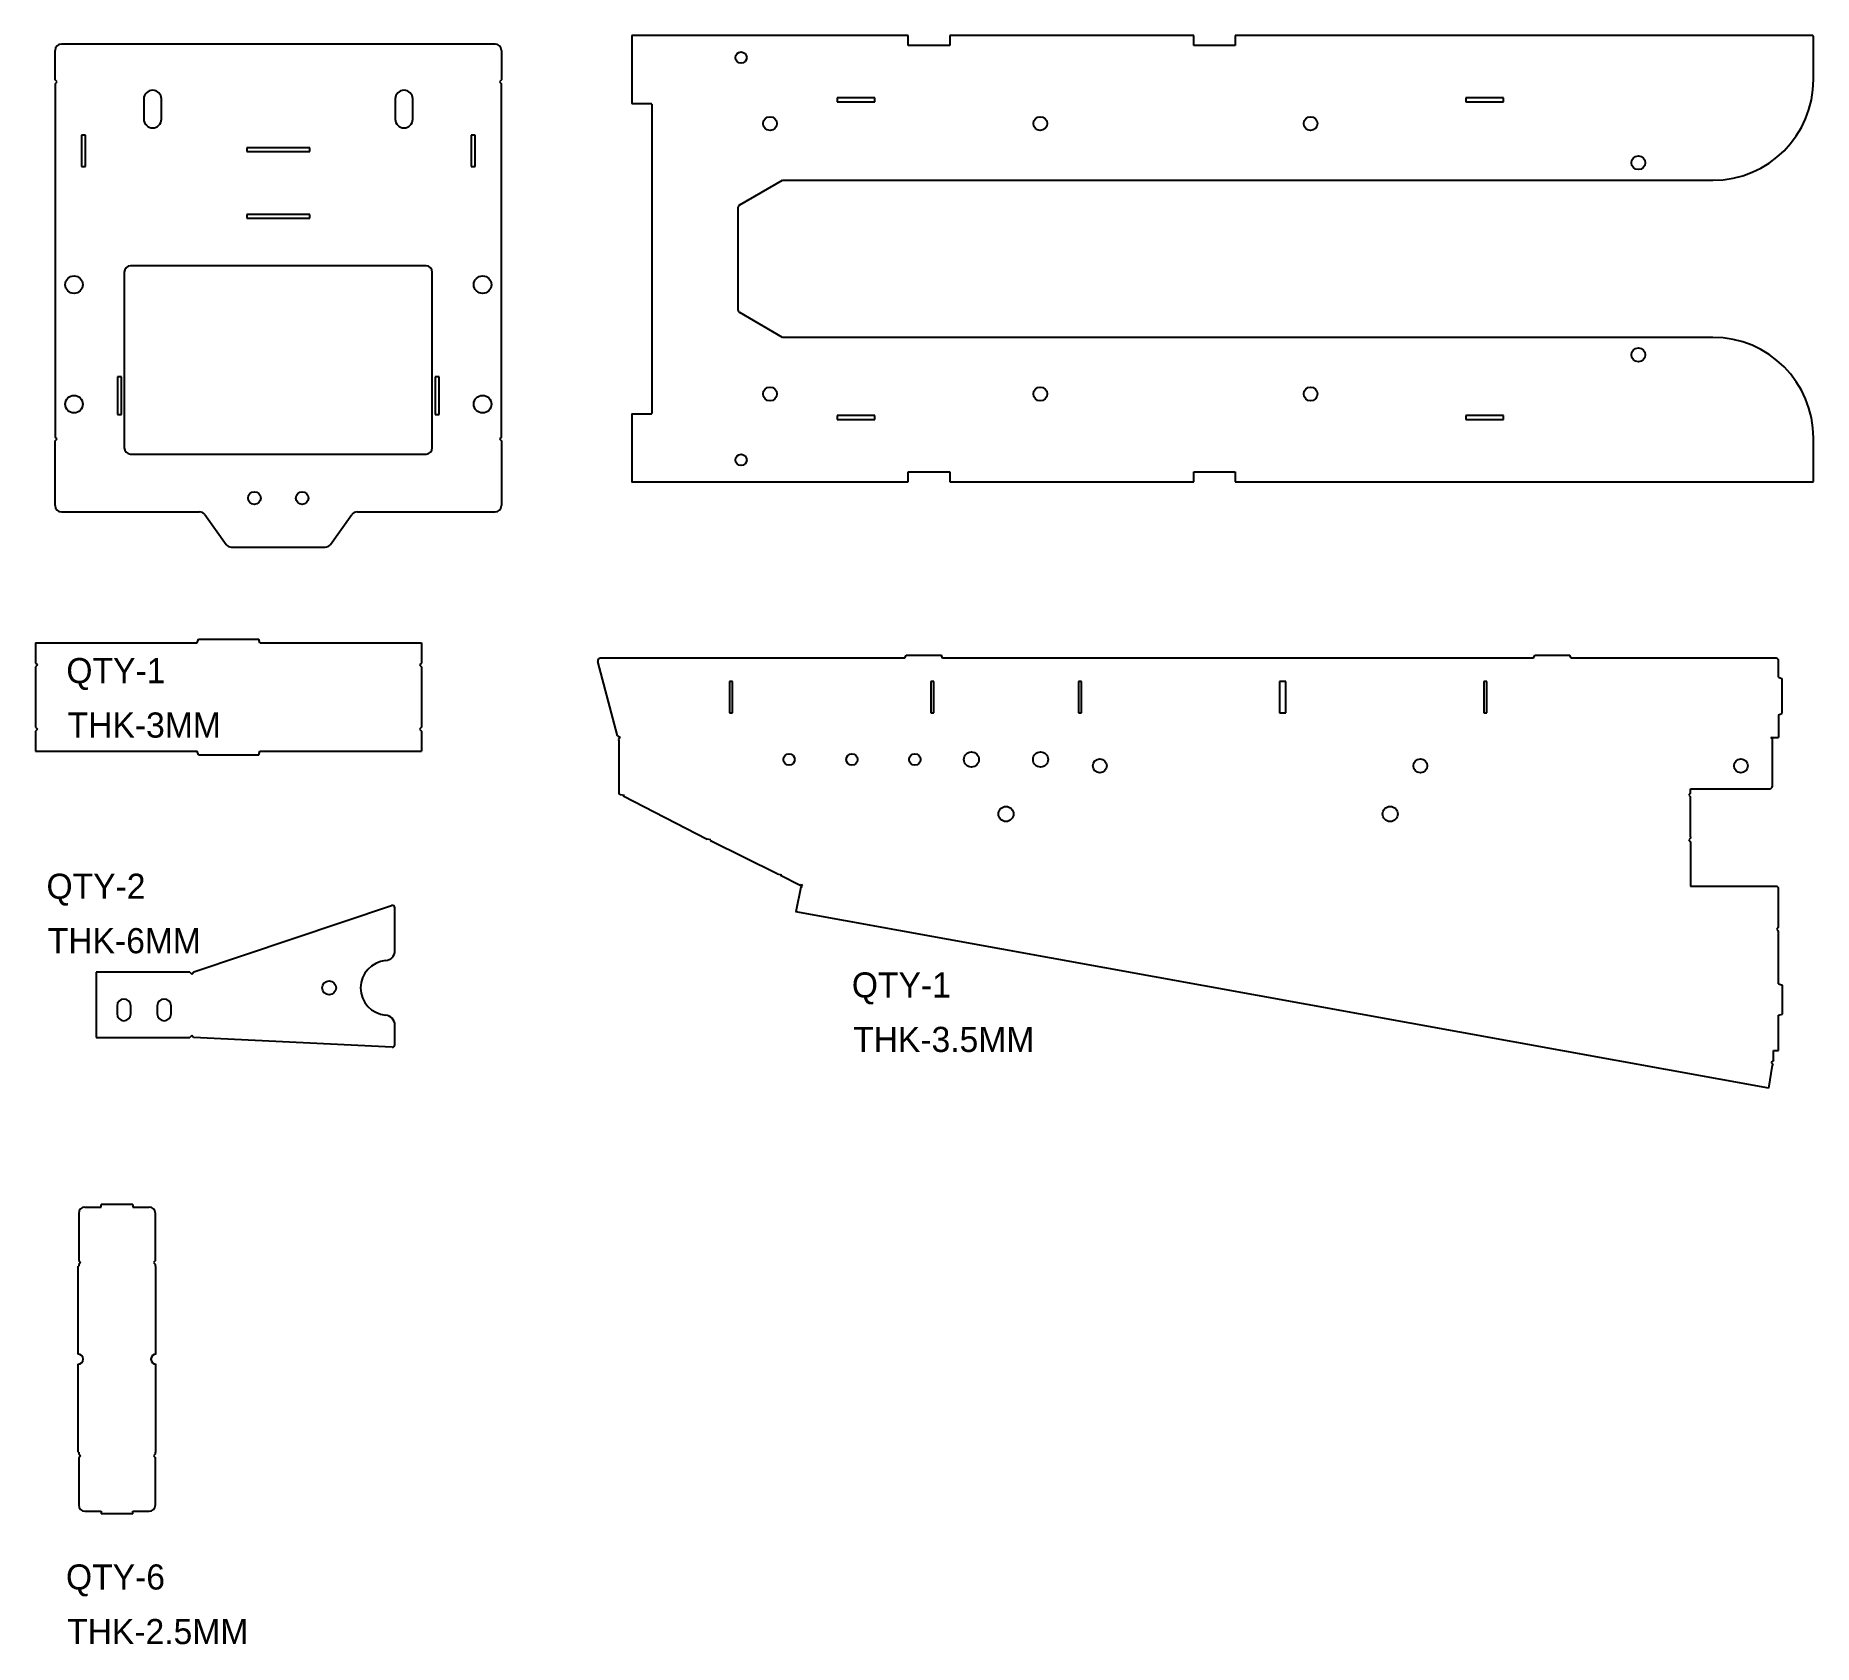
# Model space of a CAD drawing. Header units: millimetres. Extents: x 1984 to 3398, y -2698 to -1419.
import ezdxf

# ---------------------------------------------------------------- set-up
doc = ezdxf.new("R2010")
doc.units = ezdxf.units.MM
doc.styles.add('ACISOGDT', font='amgdt.shx')

msp = doc.modelspace()

# ---------------------------------------------------------------- linework, layer by layer
at = {"color": 7, "linetype": 'Continuous', "lineweight": 25}
for p, q in [((2349.8, -1425.4), (2004.8, -1425.4)), ((2458.4, -1419.1), (2458.4, -1472.1)), ((2678.4, -1418.6), (2458.9, -1418.6)), ((2678.4, -1426.6), (2678.4, -1418.6)), ((2711.4, -1426.6), (2678.4, -1426.6)), ((2711.4, -1418.6), (2711.4, -1426.6)), ((2905.4, -1418.6), (2711.4, -1418.6)), ((2905.4, -1426.6), (2905.4, -1418.6)), ((2938.4, -1426.6), (2905.4, -1426.6)), ((2938.4, -1418.6), (2938.4, -1426.6)), ((3397.9, -1418.6), (2938.4, -1418.6)), ((3398.4, -1453.6), (3398.4, -1419.1)), ((1999.8, -1453.9), (1999.8, -1430.4)), ((2354.8, -1430.4), (2354.8, -1453.9)), ((2001.3, -1455.4), (1999.8, -1453.9)), ((1999.8, -1456.9), (2001.3, -1455.4)), ((2354.8, -1453.9), (2353.3, -1455.4)), ((2353.3, -1455.4), (2354.8, -1456.9)), ((1999.8, -1456.9), (1999.8, -1737.9)), ((2070.3, -1469), (2070.3, -1485)), ((2084.3, -1485), (2084.3, -1469)), ((2270.3, -1469), (2270.3, -1485)), ((2284.3, -1485), (2284.3, -1469)), ((2354.8, -1737.9), (2354.8, -1456.9)), ((2651.9, -1468.1), (2621.9, -1468.1)), ((2621.9, -1468.1), (2621.9, -1471.3)), ((2651.9, -1471.3), (2651.9, -1468.1)), ((3151.9, -1468.1), (3121.9, -1468.1)), ((3121.9, -1468.1), (3121.9, -1471.3)), ((3151.9, -1471.3), (3151.9, -1468.1)), ((2458.9, -1472.6), (2473.9, -1472.6)), ((2474.4, -1473.1), (2474.4, -1719.1)), ((2621.9, -1471.3), (2651.9, -1471.3)), ((3121.9, -1471.3), (3151.9, -1471.3)), ((2023.9, -1497.8), (2020.7, -1497.8)), ((2020.7, -1497.8), (2020.7, -1522.8)), ((2023.9, -1522.8), (2023.9, -1497.8)), ((2333.9, -1497.8), (2330.7, -1497.8)), ((2330.7, -1497.8), (2330.7, -1522.8)), ((2333.9, -1522.8), (2333.9, -1497.8)), ((2202.3, -1507.9), (2152.3, -1507.9)), ((2152.3, -1507.9), (2152.3, -1510.9)), ((2152.3, -1510.9), (2202.3, -1510.9)), ((2202.3, -1510.9), (2202.3, -1507.9)), ((2020.7, -1522.8), (2023.9, -1522.8)), ((2330.7, -1522.8), (2333.9, -1522.8)), ((2544.4, -1553.2), (2578.4, -1533.6)), ((2578.4, -1533.6), (3318.4, -1533.6)), ((2543.1, -1637), (2543.1, -1555.1)), ((2202.3, -1560.9), (2152.3, -1560.9)), ((2152.3, -1560.9), (2152.3, -1563.9)), ((2152.3, -1563.9), (2202.3, -1563.9)), ((2202.3, -1563.9), (2202.3, -1560.9)), ((2054.8, -1606.7), (2054.8, -1746.4)), ((2294.8, -1601.7), (2059.8, -1601.7)), ((2299.8, -1746.4), (2299.8, -1606.7)), ((2578.4, -1658.6), (2544.4, -1638.9)), ((3318.4, -1658.6), (2578.4, -1658.6)), ((2052.5, -1689.9), (2049.3, -1689.9)), ((2049.3, -1689.9), (2049.3, -1719.9)), ((2052.5, -1719.9), (2052.5, -1689.9)), ((2305.2, -1689.9), (2302, -1689.9)), ((2302, -1689.9), (2302, -1719.9)), ((2305.2, -1719.9), (2305.2, -1689.9)), ((2049.3, -1719.9), (2052.5, -1719.9)), ((2302, -1719.9), (2305.2, -1719.9)), ((2458.4, -1720.1), (2458.4, -1773.1)), ((2473.9, -1719.6), (2458.9, -1719.6)), ((2651.9, -1720.8), (2621.9, -1720.8)), ((2621.9, -1720.8), (2621.9, -1724)), ((2621.9, -1724), (2651.9, -1724)), ((2651.9, -1724), (2651.9, -1720.8)), ((3151.9, -1720.8), (3121.9, -1720.8)), ((3121.9, -1720.8), (3121.9, -1724)), ((3121.9, -1724), (3151.9, -1724)), ((3151.9, -1724), (3151.9, -1720.8)), ((2001.3, -1739.4), (1999.8, -1737.9)), ((1999.8, -1740.9), (2001.3, -1739.4)), ((2354.8, -1737.9), (2353.3, -1739.4)), ((2353.3, -1739.4), (2354.8, -1740.9)), ((3398.4, -1773.1), (3398.4, -1738.6)), ((1999.8, -1792.4), (1999.8, -1740.9)), ((2059.8, -1751.4), (2294.8, -1751.4)), ((2354.8, -1740.9), (2354.8, -1792.4)), ((2678.4, -1765.6), (2711.4, -1765.6)), ((2678.4, -1773.6), (2678.4, -1765.6)), ((2711.4, -1765.6), (2711.4, -1773.6)), ((2905.4, -1765.6), (2938.4, -1765.6)), ((2905.4, -1773.6), (2905.4, -1765.6)), ((2938.4, -1765.6), (2938.4, -1773.6)), ((2458.9, -1773.6), (2678.4, -1773.6)), ((2711.4, -1773.6), (2905.4, -1773.6)), ((2938.4, -1773.6), (3397.9, -1773.6)), ((2004.8, -1797.4), (2114.7, -1797.4)), ((2118.8, -1799.5), (2135.8, -1823.3)), ((2218.8, -1823.3), (2235.8, -1799.5)), ((2239.9, -1797.4), (2349.8, -1797.4)), ((2139.9, -1825.4), (2214.7, -1825.4)), ((1984.2, -1901.6), (1984.2, -1917.6)), ((1984.2, -1901.6), (2112.7, -1901.6)), ((2113.7, -1898.6), (2161.7, -1898.6)), ((2162.7, -1901.6), (2291.2, -1901.6)), ((2291.2, -1901.6), (2291.2, -1917.6)), ((1984.2, -1920.6), (1984.2, -1968.7)), ((2291.2, -1920.6), (2291.2, -1968.7)), ((2447.2, -1975.4), (2431.4, -1916.4)), ((2675.7, -1913.8), (2433.3, -1913.8)), ((2676.7, -1911.3), (2704.7, -1911.3)), ((3175.7, -1913.8), (2705.7, -1913.8)), ((3176.7, -1911.3), (3204.7, -1911.3)), ((3368.7, -1913.8), (3205.7, -1913.8)), ((3370.7, -1928.8), (3370.7, -1915.8)), ((2538.7, -1932.3), (2536.2, -1932.3)), ((2536.2, -1932.3), (2536.2, -1957.3)), ((2538.7, -1957.3), (2538.7, -1932.3)), ((2698.7, -1932.3), (2696.2, -1932.3)), ((2696.2, -1932.3), (2696.2, -1957.3)), ((2698.7, -1957.3), (2698.7, -1932.3)), ((2816.2, -1932.3), (2813.7, -1932.3)), ((2813.7, -1932.3), (2813.7, -1957.3)), ((2816.2, -1957.3), (2816.2, -1932.3)), ((2978.7, -1932.3), (2973.7, -1932.3)), ((2973.7, -1932.3), (2973.7, -1957.3)), ((2978.7, -1957.3), (2978.7, -1932.3)), ((3138.7, -1932.3), (3136.2, -1932.3)), ((3136.2, -1932.3), (3136.2, -1957.3)), ((3138.7, -1957.3), (3138.7, -1932.3)), ((3373.2, -1929.8), (3373.2, -1957.8)), ((2536.2, -1957.3), (2538.7, -1957.3)), ((2696.2, -1957.3), (2698.7, -1957.3)), ((2813.7, -1957.3), (2816.2, -1957.3)), ((2973.7, -1957.3), (2978.7, -1957.3)), ((3136.2, -1957.3), (3138.7, -1957.3)), ((3370.7, -1958.8), (3370.7, -1976.8)), ((1984.2, -1971.7), (1984.2, -1987.7)), ((2291.2, -1971.7), (2291.2, -1987.7)), ((2448.1, -1978.9), (2448, -1978.3)), ((2448.1, -1978.9), (2448.1, -2021.5)), ((3365.7, -2015.5), (3365.7, -1977.7)), ((1984.2, -1987.7), (2112.7, -1987.7)), ((2113.7, -1990.7), (2161.7, -1990.7)), ((2162.7, -1987.7), (2291.2, -1987.7)), ((2448.1, -2021.5), (2449.5, -2022.1)), ((3300.7, -2017.5), (3363.7, -2017.5)), ((3300.7, -2017.8), (3300.7, -2017.5)), ((3300.7, -2021.1), (3300.7, -2017.5)), ((2451.7, -2023.3), (2518.5, -2057.6)), ((3300.7, -2055.8), (3300.7, -2024.1)), ((2521.2, -2058.9), (2521.6, -2059.2)), ((2574, -2085.2), (2521.6, -2059.2)), ((3300.7, -2059.8), (3300.7, -2094.9)), ((2592.3, -2094.4), (2576.7, -2086.6)), ((2593, -2095.8), (2588.9, -2115.4)), ((3368.7, -2095.2), (3301, -2095.2)), ((3370.7, -2127.7), (3370.7, -2097.2)), ((2110.2, -2163.2), (2267.4, -2110.4)), ((2270, -2146.3), (2270, -2112.3)), ((3362.9, -2255.8), (2588.9, -2115.4)), ((3370.7, -2172.7), (3370.7, -2130.7)), ((2032.5, -2163.4), (2032.5, -2215.4)), ((2106.9, -2163.4), (2032.5, -2163.4)), ((2106.9, -2163.4), (2108.4, -2164.9)), ((2108.4, -2164.9), (2110.2, -2163.2)), ((3373.7, -2196.7), (3373.7, -2173.7)), ((2049, -2190.3), (2049, -2196.5)), ((2060, -2196.5), (2060, -2190.3)), ((2081, -2190.3), (2081, -2196.5)), ((2092, -2196.5), (2092, -2190.3)), ((2270, -2221.1), (2270, -2205.5)), ((3370.7, -2225.8), (3370.7, -2197.7)), ((2032.5, -2215.4), (2106.9, -2215.4)), ((2108.4, -2213.9), (2106.9, -2215.4)), ((2109.9, -2215.4), (2108.4, -2213.9)), ((2267.9, -2223.1), (2109.9, -2215.4)), ((3366.6, -2233.5), (3366.6, -2233.6)), ((3366.7, -2225.8), (3370.7, -2225.8)), ((3366.7, -2231.9), (3366.7, -2225.8)), ((3362.9, -2255.8), (3365.9, -2237.5)), ((3366.1, -2236.6), (3365.9, -2237.5)), ((2018.5, -2355.3), (2018.5, -2392.8)), ((2023.5, -2350.3), (2036.5, -2350.3)), ((2036.5, -2350.3), (2036.5, -2348.3)), ((2061.5, -2348.3), (2036.5, -2348.3)), ((2061.5, -2348.3), (2061.5, -2350.3)), ((2061.5, -2350.3), (2074.5, -2350.3)), ((2079.5, -2392.8), (2079.5, -2355.3)), ((2018, -2467.2), (2018, -2397.2)), ((2018.5, -2397.2), (2018, -2397.2)), ((2018.5, -2395.8), (2018.5, -2397.2)), ((2079.5, -2397.2), (2079.5, -2395.8)), ((2080, -2397.2), (2079.5, -2397.2)), ((2080, -2467.2), (2080, -2397.2)), ((2018, -2545.2), (2018, -2475.2)), ((2080, -2545.2), (2080, -2475.2)), ((2018, -2545.2), (2018.5, -2545.2)), ((2018.5, -2545.2), (2018.5, -2546.6)), ((2080, -2545.2), (2079.5, -2545.2)), ((2079.5, -2546.6), (2079.5, -2545.2)), ((2018.5, -2549.6), (2018.5, -2587.1)), ((2079.5, -2587.1), (2079.5, -2549.6)), ((2023.5, -2592.1), (2036.5, -2592.1)), ((2036.5, -2592.1), (2036.5, -2594.1)), ((2061.5, -2594.1), (2036.5, -2594.1)), ((2061.5, -2592.1), (2074.5, -2592.1)), ((2061.5, -2594.1), (2061.5, -2592.1))]:
    msp.add_line(p, q, dxfattribs=at)
for p, q in [((2112.7, -1901.6), (2113.7, -1898.6)), ((2162.7, -1901.6), (2161.7, -1898.6)), ((1984.2, -1917.6), (1985.7, -1919.1)), ((1985.7, -1919.1), (1984.2, -1920.6)), ((2291.2, -1917.6), (2289.7, -1919.1)), ((2289.7, -1919.1), (2291.2, -1920.6)), ((2675.7, -1913.8), (2676.7, -1911.3)), ((2705.7, -1913.8), (2704.7, -1911.3)), ((3175.7, -1913.8), (3176.7, -1911.3)), ((3205.7, -1913.8), (3204.7, -1911.3)), ((3370.7, -1928.8), (3373.2, -1929.8)), ((3370.7, -1958.8), (3373.2, -1957.8)), ((1984.2, -1968.7), (1985.7, -1970.2)), ((1985.7, -1970.2), (1984.2, -1971.7)), ((2291.2, -1968.7), (2289.7, -1970.2)), ((2289.7, -1970.2), (2291.2, -1971.7)), ((2447.2, -1975.4), (2449.1, -1976.8)), ((2449.1, -1976.8), (2448, -1978.3)), ((3365.7, -1977.7), (3364.4, -1976.8)), ((3364.4, -1976.8), (3370.7, -1976.8)), ((2113.7, -1990.7), (2112.7, -1987.7)), ((2161.7, -1990.7), (2162.7, -1987.7)), ((2449.5, -2022.1), (2452.5, -2022.6)), ((3300.7, -2021.1), (3299.2, -2022.6)), ((2452.5, -2022.6), (2451.7, -2023.3)), ((3299.2, -2022.6), (3300.7, -2024.1)), ((2521.4, -2058.3), (2518.5, -2057.6)), ((2521.4, -2058.3), (2521.2, -2058.9)), ((3300.7, -2056.8), (3299.2, -2058.3)), ((3299.2, -2058.3), (3300.7, -2059.8)), ((3300.7, -2055.8), (3300.7, -2056.8)), ((2574, -2085.2), (2577.6, -2086)), ((2577.6, -2086), (2576.7, -2086.6)), ((2592.3, -2094.4), (2593.4, -2093.8)), ((2593, -2095.8), (2594.2, -2095)), ((2594.2, -2095), (2593.4, -2093.8)), ((3370.7, -2127.7), (3369.2, -2129.1)), ((3369.2, -2129.1), (3370.7, -2130.7)), ((3370.7, -2172.7), (3373.7, -2173.7)), ((3370.7, -2197.7), (3373.7, -2196.7)), ((3366.6, -2233.6), (3364.8, -2234.9)), ((3364.8, -2234.9), (3366.1, -2236.6)), ((2018.5, -2392.8), (2020, -2394.3)), ((2020, -2394.3), (2018.5, -2395.8)), ((2079.5, -2392.8), (2078, -2394.3)), ((2078, -2394.3), (2079.5, -2395.8)), ((2018.5, -2546.6), (2020, -2548.1)), ((2020, -2548.1), (2018.5, -2549.6)), ((2079.5, -2546.6), (2078, -2548.1)), ((2078, -2548.1), (2079.5, -2549.6))]:
    msp.add_line(p, q)
for centre, radius in [((2545.4, -1436.1), 4.5), ((2568.4, -1488.6), 5.5), ((2783.4, -1488.6), 5.5), ((2998.4, -1488.6), 5.5), ((3259.1, -1519.7), 5.5), ((2014.8, -1616.7), 7), ((2339.8, -1616.7), 7), ((3259.1, -1672.5), 5.5), ((2014.8, -1711.7), 7), ((2339.8, -1711.7), 7), ((2568.4, -1703.6), 5.5), ((2783.4, -1703.6), 5.5), ((2998.4, -1703.6), 5.5), ((2545.4, -1756.1), 4.5), ((2158.3, -1786.4), 5), ((2196.3, -1786.4), 5), ((2583.6, -1994.3), 4.5), ((2633.6, -1994.3), 4.5), ((2683.6, -1994.3), 4.5), ((2728.6, -1994.3), 6), ((2783.6, -1994.3), 6), ((2830.7, -1999.3), 5.5), ((3085.7, -1999.3), 5.5), ((3340.7, -1999.3), 5.5), ((2756.1, -2037.6), 6), ((3061.7, -2037.6), 6), ((2217.7, -2175.9), 5.5)]:
    msp.add_circle(centre, radius, dxfattribs=at)
for centre, radius, start, end in [((2004.8, -1430.4), 5, 90, 180), ((2349.8, -1430.4), 5, 0, 90), ((2458.9, -1419.1), 0.5, 90, 180), ((3397.9, -1419.1), 0.5, 0, 90), ((3318.4, -1453.6), 80, 270, 0), ((2077.3, -1469), 7, 0, 180), ((2277.3, -1469), 7, 0, 180), ((2458.9, -1472.1), 0.5, 180, 270), ((2473.9, -1473.1), 0.5, 0, 90), ((2077.3, -1485), 7, 180, 0), ((2277.3, -1485), 7, 180, 0), ((2545.1, -1555.1), 2, 108.4349, 180), ((2059.8, -1606.7), 5, 90, 180), ((2294.8, -1606.7), 5, 360, 90), ((2545.1, -1637), 2, 180, 251.5651), ((3318.4, -1738.6), 80, 0, 90), ((2458.9, -1720.1), 0.5, 90, 180), ((2473.9, -1719.1), 0.5, 270, 0), ((2059.8, -1746.4), 5, 180, 270), ((2294.8, -1746.4), 5, 270, 0), ((2458.9, -1773.1), 0.5, 180, 270), ((3397.9, -1773.1), 0.5, 270, 0), ((2004.8, -1792.4), 5, 180, 270), ((2349.8, -1792.4), 5, 270, 0), ((2114.7, -1802.4), 5, 35.5377, 90), ((2239.9, -1802.4), 5, 90, 144.4623), ((2139.9, -1820.4), 5, 215.5377, 270), ((2214.7, -1820.4), 5, 270, 324.4623), ((2433.3, -1915.8), 2, 90, 195), ((3368.7, -1915.8), 2, 0, 90), ((3363.7, -2015.5), 2, 270, 0), ((3301, -2094.9), 0.3, 180, 270), ((3368.7, -2097.2), 2, 0, 90), ((2268, -2112.3), 2, 0, 108.5404), ((2262, -2146.3), 8, 274.614, 0), ((2264.4, -2175.9), 21.7, 94.614, 265.386), ((2054.5, -2190.3), 5.5, 0, 180), ((2086.5, -2190.3), 5.5, 0, 180), ((2054.5, -2196.5), 5.5, 180, 0), ((2086.5, -2196.5), 5.5, 180, 0), ((2262, -2205.5), 8, 0, 85.386), ((2268, -2221.1), 2, 266.5, 0), ((3356.7, -2231.9), 10, 350.688, 0), ((2023.5, -2355.3), 5, 90, 180), ((2074.5, -2355.3), 5, 0, 90), ((2018, -2471.2), 4, 270, 90), ((2080, -2471.2), 4, 90, 270), ((2023.5, -2587.1), 5, 180, 270), ((2074.5, -2587.1), 5, 270, 0)]:
    msp.add_arc(centre, radius, start, end, dxfattribs=at)

# ---------------------------------------------------------------- texts
at = {"lineweight": 25, "ltscale": 5, "char_height": 20, "attachment_point": 1, "style": 'ACISOGDT'}
for s, insert in [('QTY-1', (2008.7, -1913.6)), ('THK-3MM', (2009.7, -1956.9)), ('QTY-2', (1992.9, -2085.1)), ('THK-6MM', (1993.9, -2128.4)), ('QTY-1', (2633.5, -2163.6)), ('THK-3.5MM', (2634.5, -2206.9)), ('QTY-6', (2008.4, -2634.4)), ('THK-2.5MM', (2009.3, -2677.8))]:
    msp.add_mtext_dynamic_manual_height_columns(s, width=5.636, gutter_width=15.9, heights=[0], dxfattribs=dict(at, insert=insert))

doc.saveas('drawing.dxf')
